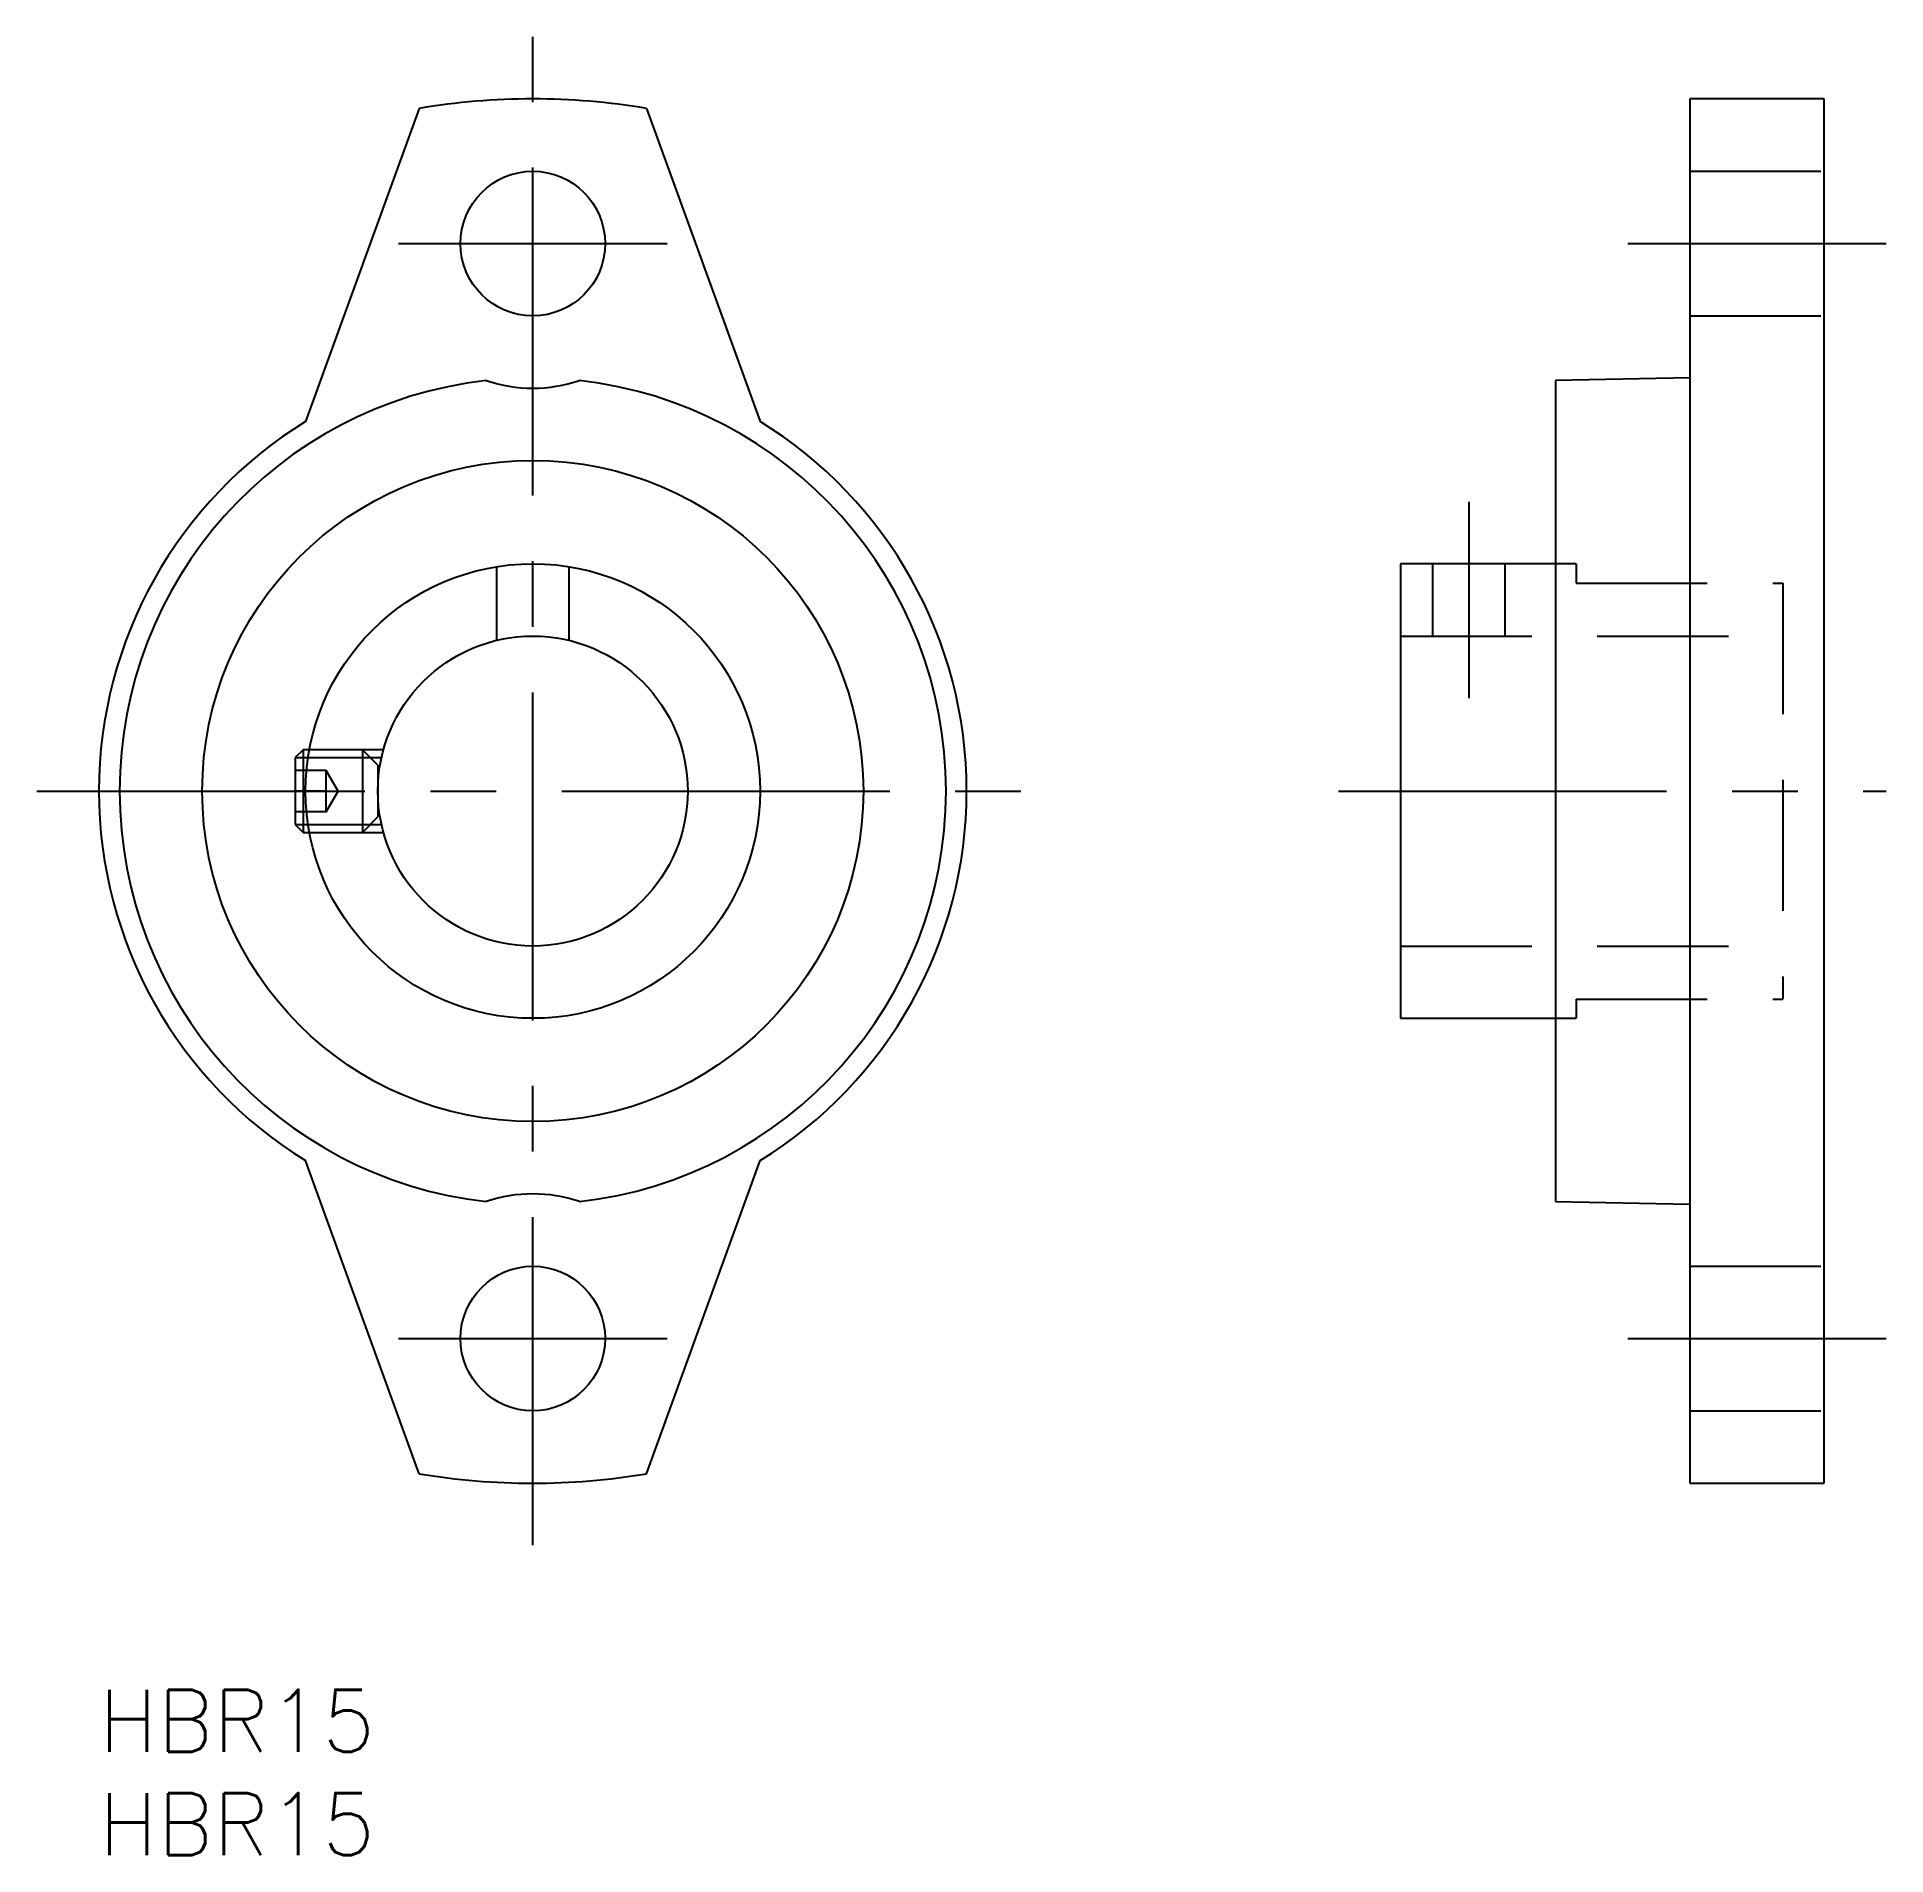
# Model space of a CAD drawing. Extents: x -3 to 86.5, y -8 to 80.
import ezdxf

# ---------------------------------------------------------------- set-up
doc = ezdxf.new("R2010")
doc.units = 0
doc.header["$LTSCALE"] = 0.5
doc.linetypes.add('CENTER', pattern=[50.8, 31.75, -6.35, 6.35, -6.35])
doc.linetypes.add('DASHED', pattern=[19.05, 12.7, -6.35])
for name, color, linetype in [('MSM_CENTER', 1, 'CENTER'), ('MSM_CONTINUOUS', 7, 'CONTINUOUS'), ('MSM_DASHED', 4, 'DASHED'), ('MSM_NARROW', 5, 'CONTINUOUS'), ('MSM_PART_NUMBER', 7, 'CONTINUOUS')]:
    doc.layers.add(name, color=color, linetype=linetype)
doc.styles.get("Standard").update_dxf_attribs({"font": 'txt.shx', "height": 3, "bigfont": 'bigfont.shx'})

# ---------------------------------------------------------------- blocks, each defined once
blk = doc.blocks.new('*U5')
at = {"layer": 'MSM_PART_NUMBER'}
blk.add_text('HBR15', height=3, dxfattribs=at).set_placement((0, -3))
blk = doc.blocks.new('*U6')
at = {"layer": 'MSM_PART_NUMBER'}
blk.add_text('HBR15', height=3, dxfattribs=at).set_placement((0, -8))

msp = doc.modelspace()

# ---------------------------------------------------------------- linework, layer by layer
at = {"layer": 'MSM_CENTER'}
for p, q in [((21, 7), (21, 80)), ((14.5, 70), (27.5, 70)), ((74, 70), (86.5, 70)), ((66.3, 57.5), (66.3, 48)), ((-3, 43.5), (45, 43.5)), ((60, 43.5), (86.5, 43.5)), ((14.5, 17), (27.5, 17)), ((74, 17), (86.5, 17))]:
    msp.add_line(p, q, dxfattribs=at)
at = {"layer": 'MSM_CONTINUOUS'}
for p, q in [((77, 77), (77, 10)), ((83.5, 77), (77, 77)), ((83.5, 10), (83.5, 77)), ((15.5, 76.545), (10, 61.389)), ((26.5, 76.545), (32, 61.389)), ((77, 63.5), (70.5, 63.373)), ((70.5, 63.373), (70.5, 23.627)), ((63, 54.5), (63, 32.5)), ((70.5, 54.5), (63, 54.5)), ((9.879, 45.5), (9.5, 45.121)), ((9.5, 45.121), (9.5, 41.879)), ((9.879, 45.5), (9.879, 41.5)), ((10.183, 45.5), (9.879, 45.5)), ((9.5, 41.879), (9.879, 41.5)), ((9.879, 41.5), (10.183, 41.5)), ((63, 32.5), (70.5, 32.5)), ((15.5, 10.455), (10, 25.611)), ((26.5, 10.455), (32, 25.611)), ((70.5, 23.627), (77, 23.5)), ((77, 10), (83.5, 10))]:
    msp.add_line(p, q, dxfattribs=at)
for centre, radius in [((21, 70), 3.5), ((21, 43.5), 16), ((21, 43.5), 11), ((21, 43.5), 7.5), ((21, 17), 3.5)]:
    msp.add_circle(centre, radius, dxfattribs=at)
for centre, radius, start, end in [((21, 43.5), 33.5, 80.55045, 99.44955), ((21, 43.5), 20, 96.46945, 263.53055), ((21, 70), 7, 251.22068, 288.77932), ((21, 43.5), 20, 276.46945, 83.53055), ((21, 43.5), 21, 121.58814, 238.41186), ((21, 43.5), 21, 301.58814, 58.41186), ((21, 17), 7, 71.22068, 108.77932), ((21, 43.5), 33.5, 260.55045, 279.44955)]:
    msp.add_arc(centre, radius, start, end, dxfattribs=at)
at = {"layer": 'MSM_DASHED'}
for p, q in [((77, 73.5), (83.5, 73.5)), ((77, 66.5), (83.5, 66.5)), ((19.25, 54.36), (19.25, 50.793)), ((22.75, 54.36), (22.75, 50.793)), ((64.55, 54.5), (64.55, 51)), ((68.05, 54.5), (68.05, 51)), ((71.5, 54.5), (70.5, 54.5)), ((71.5, 54.5), (71.5, 53.57)), ((71.5, 53.57), (81.5, 53.57)), ((81.5, 53.57), (81.5, 33.43)), ((63, 51), (81.5, 51)), ((10.12, 45.121), (13.677, 45.121)), ((13.772, 45.5), (10.183, 45.5)), ((13.5, 44.75), (12.75, 45.5)), ((12.75, 45.5), (12.75, 41.5)), ((13.5, 44.75), (13.5, 42.25)), ((11, 44.5), (9.5, 44.5)), ((11, 42.5), (11, 44.5)), ((11.577, 43.5), (11, 44.5)), ((11, 43.5), (9.5, 43.5)), ((11, 42.5), (11.577, 43.5)), ((11, 42.5), (9.5, 42.5)), ((12.75, 41.5), (13.5, 42.25)), ((10.12, 41.879), (13.677, 41.879)), ((10.183, 41.5), (13.772, 41.5)), ((63, 36), (81.5, 36)), ((71.5, 33.43), (81.5, 33.43)), ((71.5, 33.43), (71.5, 32.5)), ((70.5, 32.5), (71.5, 32.5)), ((77, 20.5), (83.5, 20.5)), ((77, 13.5), (83.5, 13.5))]:
    msp.add_line(p, q, dxfattribs=at)
at = {"layer": 'MSM_NARROW'}
for p, q in [((9.5, 45.121), (10.12, 45.121)), ((9.5, 41.879), (10.12, 41.879))]:
    msp.add_line(p, q, dxfattribs=at)

# ---------------------------------------------------------------- block references
at = {"layer": 'MSM_CONTINUOUS'}
for name in ['*U5', '*U6']:
    msp.add_blockref(name, (0, 0), dxfattribs=at)

doc.saveas('drawing.dxf')
